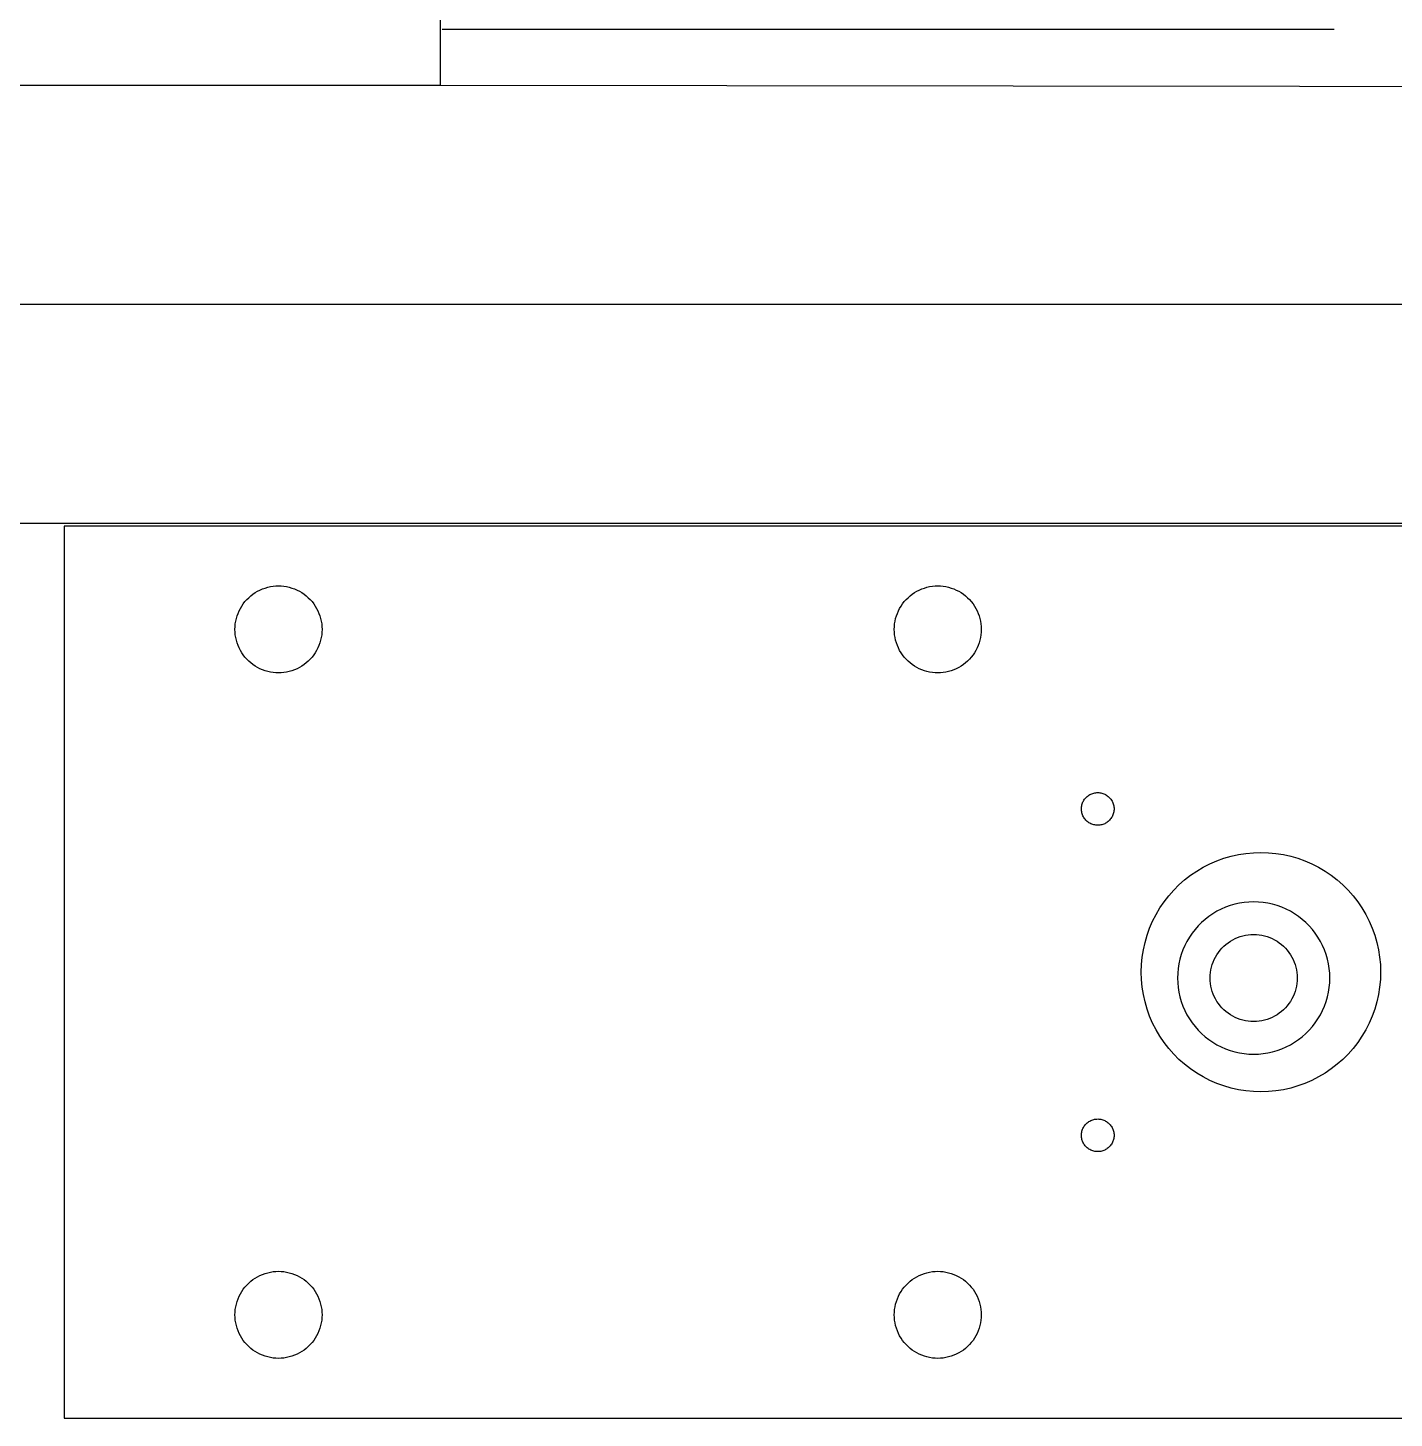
# Model space of a CAD drawing. Extents: x 2 to 1502, y 3 to 1555.
# Drawn here: x 376.5 to 732.5, y 3 to 365.3 of the extents above; entities that cross this region are included whole.
import ezdxf

# ---------------------------------------------------------------- set-up
doc = ezdxf.new("R2010")
doc.units = 0
doc.layers.get('0').update_dxf_attribs({"linetype": 'CONTINUOUS'})

msp = doc.modelspace()

# ---------------------------------------------------------------- linework, layer by layer
at = {"color": 7}
for points in [[(484.038368, 350.341136), (484.038368, 903.096983)], [(484.413368, 364.889336), (716.854343, 364.889336)], [(2.148611, 350.341136), (484.038368, 350.341136)], [(484.038368, 350.341136), (782.426175, 349.966136)], [(2.523603, 293.273186), (782.051175, 293.273186)], [(2.523603, 236.205236), (782.051175, 236.205236)], [(385.95102, 235.455236), (385.95072, 3.014239)], [(782.801175, 235.455236), (385.95102, 235.455236)], [(434.565713, 217.262411), (435.128663, 217.699286)], [(435.128663, 217.699286), (435.717713, 218.099486)], [(435.717713, 218.099486), (436.330838, 218.462036)], [(436.330838, 218.462036), (436.965563, 218.785511)], [(436.965563, 218.785511), (437.619188, 219.068411)], [(437.619188, 219.068411), (438.289313, 219.309611)], [(438.289313, 219.309611), (438.973313, 219.508361)], [(438.973313, 219.508361), (439.668638, 219.663686)], [(439.668638, 219.663686), (440.372213, 219.775061)], [(440.372213, 219.775061), (441.081488, 219.842561)], [(441.081488, 219.842261), (441.793238, 219.864761)], [(441.793238, 219.864611), (442.505288, 219.842111)], [(442.505288, 219.842261), (443.214263, 219.774761)], [(443.214263, 219.775061), (443.917763, 219.663686)], [(443.917763, 219.663686), (444.613163, 219.508361)], [(444.613163, 219.508361), (445.297163, 219.309611)], [(445.297163, 219.309611), (445.967213, 219.068411)], [(445.967213, 219.068411), (446.620913, 218.785511)], [(446.620913, 218.785511), (447.255563, 218.462036)], [(447.255563, 218.462036), (447.868763, 218.099486)], [(447.868763, 218.099486), (448.457738, 217.699286)], [(448.457738, 217.699286), (449.020763, 217.262411)], [(606.345293, 217.262411), (606.908243, 217.699286)], [(606.908243, 217.699286), (607.497293, 218.099486)], [(607.497293, 218.099486), (608.110418, 218.462036)], [(608.110418, 218.462036), (608.745068, 218.785511)], [(608.745068, 218.785511), (609.398768, 219.068411)], [(609.398768, 219.068411), (610.068893, 219.309611)], [(610.068893, 219.309611), (610.752893, 219.508361)], [(610.752893, 219.508361), (611.448218, 219.663686)], [(611.448218, 219.663686), (612.151793, 219.775061)], [(612.151793, 219.775061), (612.860693, 219.842561)], [(612.860693, 219.842261), (613.572818, 219.864761)], [(613.572818, 219.864611), (614.284568, 219.842111)], [(614.284568, 219.842261), (614.993768, 219.774761)], [(614.993768, 219.775061), (615.697343, 219.663686)], [(615.697343, 219.663686), (616.392668, 219.508361)], [(616.392668, 219.508361), (617.076668, 219.309611)], [(617.076668, 219.309611), (617.746793, 219.068411)], [(617.746793, 219.068411), (618.400493, 218.785511)], [(618.400493, 218.785511), (619.035143, 218.462036)], [(619.035143, 218.462036), (619.648268, 218.099486)], [(619.648268, 218.099486), (620.237318, 217.699286)], [(620.237318, 217.699286), (620.800268, 217.262411)], [(431.533763, 213.353786), (431.857238, 213.988436)], [(431.857238, 213.988436), (432.219788, 214.601561)], [(432.219788, 214.601561), (432.620063, 215.190611)], [(432.620063, 215.190611), (433.056863, 215.753561)], [(433.056863, 215.753561), (433.527713, 216.287861)], [(433.527713, 216.287861), (434.031413, 216.791636)], [(434.031413, 216.791636), (434.565713, 217.262411)], [(449.020763, 217.262411), (449.555063, 216.791636)], [(449.555063, 216.791636), (450.058763, 216.287861)], [(450.058763, 216.287861), (450.529913, 215.753561)], [(450.529913, 215.753561), (450.966413, 215.190611)], [(450.966413, 215.190611), (451.366688, 214.601561)], [(451.366688, 214.601561), (451.729238, 213.988436)], [(451.729238, 213.988436), (452.052638, 213.353786)], [(603.313343, 213.353786), (603.636818, 213.988436)], [(603.636818, 213.988436), (603.999368, 214.601561)], [(603.999368, 214.601561), (604.399568, 215.190611)], [(604.399568, 215.190611), (604.836143, 215.753561)], [(604.836143, 215.753561), (605.307218, 216.287861)], [(605.307218, 216.287861), (605.810993, 216.791636)], [(605.810993, 216.791636), (606.345293, 217.262411)], [(620.800268, 217.262411), (621.334643, 216.791636)], [(621.334643, 216.791636), (621.838343, 216.287861)], [(621.838343, 216.287861), (622.309193, 215.753561)], [(622.309193, 215.753561), (622.745993, 215.190611)], [(622.745993, 215.190611), (623.146268, 214.601561)], [(623.146268, 214.601561), (623.508818, 213.988436)], [(623.508818, 213.988436), (623.832218, 213.353786)], [(430.544213, 209.947061), (430.655588, 210.650636)], [(430.655588, 210.650636), (430.810988, 211.345961)], [(430.810988, 211.345961), (431.009663, 212.029961)], [(431.009663, 212.029961), (431.250863, 212.700086)], [(431.250863, 212.700086), (431.533763, 213.353786)], [(452.052638, 213.353786), (452.335538, 212.700086)], [(452.335538, 212.700086), (452.576813, 212.029961)], [(452.576813, 212.029961), (452.775488, 211.345961)], [(452.775488, 211.345961), (452.931113, 210.650636)], [(452.931113, 210.650636), (453.042488, 209.947061)], [(602.323493, 209.947061), (602.434868, 210.650636)], [(602.434868, 210.650636), (602.590493, 211.345961)], [(602.590493, 211.345961), (602.789243, 212.029961)], [(602.789243, 212.029961), (603.030443, 212.700086)], [(603.030443, 212.700086), (603.313343, 213.353786)], [(623.832218, 213.353786), (624.115118, 212.700086)], [(624.115118, 212.700086), (624.356318, 212.029961)], [(624.356318, 212.029961), (624.555068, 211.345961)], [(624.555068, 211.345961), (624.710393, 210.650636)], [(624.710393, 210.650636), (624.821768, 209.947061)], [(430.477013, 207.813986), (430.454513, 208.526036)], [(430.454663, 208.526036), (430.477163, 209.238161)], [(430.544213, 207.105086), (430.476713, 207.813986)], [(430.477013, 209.238161), (430.544513, 209.947061)], [(430.655588, 206.401511), (430.544213, 207.105086)], [(453.042488, 207.105086), (452.931113, 206.401511)], [(453.042488, 209.947061), (453.109238, 209.238161)], [(453.109388, 207.813986), (453.042638, 207.105086)], [(453.131813, 208.526036), (453.109313, 207.813986)], [(453.109388, 209.238161), (453.131888, 208.526036)], [(602.256593, 207.813986), (602.234093, 208.526036)], [(602.234168, 208.526036), (602.256668, 209.238161)], [(602.256593, 209.238161), (602.323343, 209.947061)], [(602.323493, 207.105086), (602.256743, 207.813986)], [(602.434868, 206.401511), (602.323493, 207.105086)], [(624.821768, 207.105086), (624.710393, 206.401511)], [(624.888968, 207.813986), (624.821468, 207.105086)], [(624.821768, 209.947061), (624.889268, 209.238161)], [(624.911393, 208.526036), (624.888893, 207.813986)], [(624.888968, 209.238161), (624.911468, 208.526036)], [(430.810988, 205.706186), (430.655588, 206.401511)], [(431.009663, 205.022186), (430.810988, 205.706186)], [(431.250863, 204.352061), (431.009663, 205.022186)], [(431.533763, 203.698361), (431.250863, 204.352061)], [(431.857238, 203.063711), (431.533763, 203.698361)], [(432.219788, 202.450586), (431.857238, 203.063711)], [(451.729238, 203.063711), (451.366688, 202.450586)], [(452.052638, 203.698361), (451.729238, 203.063711)], [(452.335538, 204.352061), (452.052638, 203.698361)], [(452.576813, 205.022186), (452.335538, 204.352061)], [(452.775488, 205.706186), (452.576813, 205.022186)], [(452.931113, 206.401511), (452.775488, 205.706186)], [(602.590493, 205.706186), (602.434868, 206.401511)], [(602.789243, 205.022186), (602.590493, 205.706186)], [(603.030443, 204.352061), (602.789243, 205.022186)], [(603.313343, 203.698361), (603.030443, 204.352061)], [(603.636818, 203.063711), (603.313343, 203.698361)], [(603.999368, 202.450586), (603.636818, 203.063711)], [(623.508818, 203.063711), (623.146268, 202.450586)], [(623.832218, 203.698361), (623.508818, 203.063711)], [(624.115118, 204.352061), (623.832218, 203.698361)], [(624.356318, 205.022186), (624.115118, 204.352061)], [(624.555068, 205.706186), (624.356318, 205.022186)], [(624.710393, 206.401511), (624.555068, 205.706186)], [(432.620063, 201.861236), (432.219788, 202.450586)], [(433.056863, 201.298586), (432.620063, 201.861236)], [(433.527713, 200.764211), (433.056863, 201.298586)], [(434.031413, 200.260511), (433.527713, 200.764211)], [(434.565713, 199.789436), (434.031413, 200.260511)], [(435.128663, 199.352861), (434.565713, 199.789436)], [(435.717713, 198.952586), (435.128663, 199.352861)], [(448.457738, 199.352861), (447.868763, 198.952586)], [(449.020763, 199.789436), (448.457738, 199.352861)], [(449.555063, 200.260511), (449.020763, 199.789436)], [(450.058763, 200.764211), (449.555063, 200.260511)], [(450.529913, 201.298586), (450.058763, 200.764211)], [(450.966413, 201.861236), (450.529913, 201.298586)], [(451.366688, 202.450586), (450.966413, 201.861236)], [(604.399568, 201.861236), (603.999368, 202.450586)], [(604.836143, 201.298586), (604.399568, 201.861236)], [(605.307218, 200.764211), (604.836143, 201.298586)], [(605.810993, 200.260511), (605.307218, 200.764211)], [(606.345293, 199.789436), (605.810993, 200.260511)], [(606.908243, 199.352861), (606.345293, 199.789436)], [(607.497293, 198.952586), (606.908243, 199.352861)], [(620.237318, 199.352861), (619.648268, 198.952586)], [(620.800268, 199.789436), (620.237318, 199.352861)], [(621.334643, 200.260511), (620.800268, 199.789436)], [(621.838343, 200.764211), (621.334643, 200.260511)], [(622.309193, 201.298586), (621.838343, 200.764211)], [(622.745993, 201.861236), (622.309193, 201.298586)], [(623.146268, 202.450586), (622.745993, 201.861236)], [(436.330838, 198.590036), (435.717713, 198.952586)], [(436.965563, 198.266636), (436.330838, 198.590036)], [(437.619188, 197.983736), (436.965563, 198.266636)], [(438.289313, 197.742536), (437.619188, 197.983736)], [(438.973313, 197.543786), (438.289313, 197.742536)], [(439.668638, 197.388161), (438.973313, 197.543786)], [(440.372213, 197.276786), (439.668638, 197.388161)], [(441.081488, 197.209886), (440.372213, 197.276636)], [(441.793238, 197.187461), (441.081488, 197.209961)], [(442.505288, 197.209886), (441.793238, 197.187386)], [(443.214263, 197.276786), (442.505288, 197.210036)], [(443.917763, 197.388161), (443.214263, 197.276786)], [(444.613163, 197.543786), (443.917763, 197.388161)], [(445.297163, 197.742536), (444.613163, 197.543786)], [(445.967213, 197.983736), (445.297163, 197.742536)], [(446.620913, 198.266636), (445.967213, 197.983736)], [(447.255563, 198.590036), (446.620913, 198.266636)], [(447.868763, 198.952586), (447.255563, 198.590036)], [(608.110418, 198.590036), (607.497293, 198.952586)], [(608.745068, 198.266636), (608.110418, 198.590036)], [(609.398768, 197.983736), (608.745068, 198.266636)], [(610.068893, 197.742536), (609.398768, 197.983736)], [(610.752893, 197.543786), (610.068893, 197.742536)], [(611.448218, 197.388161), (610.752893, 197.543786)], [(612.151793, 197.276786), (611.448218, 197.388161)], [(612.860693, 197.209886), (612.151793, 197.276636)], [(613.572818, 197.187461), (612.860693, 197.209961)], [(614.284568, 197.209886), (613.572818, 197.187386)], [(614.993768, 197.276786), (614.284568, 197.210036)], [(615.697343, 197.388161), (614.993768, 197.276786)], [(616.392668, 197.543786), (615.697343, 197.388161)], [(617.076668, 197.742536), (616.392668, 197.543786)], [(617.746793, 197.983736), (617.076668, 197.742536)], [(618.400493, 198.266636), (617.746793, 197.983736)], [(619.035143, 198.590036), (618.400493, 198.266636)], [(619.648268, 198.952586), (619.035143, 198.590036)], [(651.123668, 162.812336), (651.197918, 163.068836)], [(651.198218, 163.068836), (651.288668, 163.320311)], [(651.288668, 163.320311), (651.394943, 163.565486)], [(651.394943, 163.565486), (651.515993, 163.803311)], [(651.515993, 163.803311), (651.652043, 164.033186)], [(651.652043, 164.033186), (651.802343, 164.254286)], [(651.802343, 164.254286), (651.965843, 164.465186)], [(651.965843, 164.465186), (652.142768, 164.665586)], [(652.142768, 164.665586), (652.331543, 164.854436)], [(652.331543, 164.854436), (652.531943, 165.031286)], [(652.531943, 165.031286), (652.742843, 165.194861)], [(652.742843, 165.194861), (652.963943, 165.345086)], [(652.963943, 165.345086), (653.193818, 165.481136)], [(653.193818, 165.481136), (653.431643, 165.602186)], [(653.431643, 165.602186), (653.676893, 165.708461)], [(653.676893, 165.708461), (653.928293, 165.798911)], [(653.928293, 165.798911), (654.184868, 165.873161)], [(654.184868, 165.873461), (654.445343, 165.931211)], [(654.445343, 165.931586), (654.709268, 165.973586)], [(654.709268, 165.973586), (654.975143, 165.998336)], [(654.975143, 165.998336), (655.242143, 166.006586)], [(655.242143, 166.006811), (655.509143, 165.998561)], [(655.509143, 165.998561), (655.775093, 165.973811)], [(655.775093, 165.973811), (656.038943, 165.931811)], [(656.038943, 165.931886), (656.299493, 165.874136)], [(656.299493, 165.873761), (656.555993, 165.799511)], [(656.555993, 165.799211), (656.807468, 165.708761)], [(656.807468, 165.708761), (657.052643, 165.602486)], [(657.052643, 165.602486), (657.290468, 165.481436)], [(657.290468, 165.481436), (657.520343, 165.345386)], [(657.520343, 165.345386), (657.741443, 165.195161)], [(657.741443, 165.195161), (657.952343, 165.031586)], [(657.952343, 165.031586), (658.152743, 164.854736)], [(658.152743, 164.854736), (658.341818, 164.665886)], [(658.341818, 164.665886), (658.518443, 164.465486)], [(658.518443, 164.465486), (658.682018, 164.254586)], [(658.682018, 164.254586), (658.832243, 164.033486)], [(658.832243, 164.033486), (658.968293, 163.803611)], [(658.968293, 163.803611), (659.089643, 163.565786)], [(659.089643, 163.565786), (659.195618, 163.320611)], [(659.195618, 163.320611), (659.286068, 163.069136)], [(659.286068, 163.069136), (659.360318, 162.812636)], [(650.990618, 161.754986), (650.998868, 162.022061)], [(650.999168, 161.487986), (650.990918, 161.754986)], [(650.998868, 162.022061), (651.023618, 162.287936)], [(651.023918, 161.222111), (650.999168, 161.487986)], [(651.023618, 162.287936), (651.065618, 162.551861)], [(651.065918, 160.958186), (651.023918, 161.222111)], [(651.123968, 160.697711), (651.065468, 160.958186)], [(651.065618, 162.551861), (651.123368, 162.812336)], [(651.198518, 160.441136), (651.124268, 160.697711)], [(651.288968, 160.189736), (651.198518, 160.441136)], [(651.395243, 159.944486), (651.288968, 160.189736)], [(651.516293, 159.706661), (651.395243, 159.944486)], [(651.652343, 159.476786), (651.516293, 159.706661)], [(651.802643, 159.255686), (651.652343, 159.476786)], [(658.832318, 159.477086), (658.682093, 159.255986)], [(658.968368, 159.706961), (658.832318, 159.477086)], [(659.089718, 159.944786), (658.968368, 159.706961)], [(659.195693, 160.190036), (659.089718, 159.944786)], [(659.286143, 160.441436), (659.195693, 160.190036)], [(659.360693, 160.698011), (659.286443, 160.441436)], [(659.360618, 162.812636), (659.418368, 162.552161)], [(659.418818, 160.958486), (659.361068, 160.698011)], [(659.418743, 162.552161), (659.460743, 162.288236)], [(659.460743, 161.222411), (659.418743, 160.958486)], [(659.460743, 162.288236), (659.486243, 162.022361)], [(659.486243, 161.488286), (659.460743, 161.222411)], [(659.486243, 162.022361), (659.494493, 161.755286)], [(659.494493, 161.755286), (659.486243, 161.488286)], [(651.966143, 159.044786), (651.802643, 159.255686)], [(652.143068, 158.844386), (651.966143, 159.044786)], [(652.331843, 158.655311), (652.143068, 158.844386)], [(652.532243, 158.478686), (652.331843, 158.655311)], [(652.743143, 158.315186), (652.532243, 158.478686)], [(652.964243, 158.164961), (652.743143, 158.315186)], [(653.194118, 158.028836), (652.964243, 158.164961)], [(653.431943, 157.907561), (653.194118, 158.028836)], [(653.677193, 157.801511), (653.431943, 157.907561)], [(653.928593, 157.711136), (653.677193, 157.801511)], [(654.185168, 157.636586), (653.928593, 157.710836)], [(654.445643, 157.578461), (654.185168, 157.636961)], [(654.709568, 157.536461), (654.445643, 157.578461)], [(654.975443, 157.510961), (654.709568, 157.536461)], [(655.242218, 157.503011), (654.975218, 157.511261)], [(655.509218, 157.511261), (655.242218, 157.503011)], [(655.775168, 157.536761), (655.509218, 157.511261)], [(656.039018, 157.578761), (655.775168, 157.536761)], [(656.299568, 157.636886), (656.039018, 157.578386)], [(656.556068, 157.711436), (656.299568, 157.637186)], [(656.807543, 157.801811), (656.556068, 157.711436)], [(657.052718, 157.907861), (656.807543, 157.801811)], [(657.290543, 158.029136), (657.052718, 157.907861)], [(657.520418, 158.165261), (657.290543, 158.029136)], [(657.741518, 158.315486), (657.520418, 158.165261)], [(657.952418, 158.478986), (657.741518, 158.315486)], [(658.152818, 158.655611), (657.952418, 158.478986)], [(658.341893, 158.844686), (658.152818, 158.655611)], [(658.518518, 159.045086), (658.341893, 158.844686)], [(658.682093, 159.255986), (658.518518, 159.045086)], [(686.283293, 148.226636), (688.126418, 148.890236)], [(688.126418, 148.890236), (690.007493, 149.436761)], [(690.007493, 149.436761), (691.919168, 149.863961)], [(691.919168, 149.863961), (693.853793, 150.170636)], [(693.853793, 150.170636), (695.804018, 150.354911)], [(695.804018, 150.354911), (697.761893, 150.416411)], [(697.761893, 150.416411), (699.719768, 150.354911)], [(699.719768, 150.354911), (701.670068, 150.170636)], [(701.670068, 150.170636), (703.604693, 149.863961)], [(703.604693, 149.863961), (705.516368, 149.436761)], [(705.516368, 149.436761), (707.397443, 148.890236)], [(707.397443, 148.890236), (709.240493, 148.226636)], [(679.434218, 144.461336), (681.054218, 145.562411)], [(681.054218, 145.562411), (682.740293, 146.559461)], [(682.740293, 146.559461), (684.485543, 147.448811)], [(684.485543, 147.448811), (686.283293, 148.226636)], [(709.240493, 148.226636), (711.038243, 147.448811)], [(711.038243, 147.448811), (712.783568, 146.559461)], [(712.783568, 146.559461), (714.469568, 145.562411)], [(714.469568, 145.562411), (716.089568, 144.461336)], [(675.032018, 140.580236), (676.417043, 141.965336)], [(676.417043, 141.965336), (677.886218, 143.260736)], [(677.886218, 143.260736), (679.434218, 144.461336)], [(716.089568, 144.461336), (717.637568, 143.260736)], [(717.637568, 143.260736), (719.106818, 141.965336)], [(719.106818, 141.965336), (720.491768, 140.580236)], [(672.535868, 137.563136), (673.736618, 139.110911)], [(673.736618, 139.110911), (675.032018, 140.580236)], [(720.491768, 140.580236), (721.787243, 139.110911)], [(721.787243, 139.110911), (722.987993, 137.563136)], [(669.548393, 132.511586), (670.437668, 134.256911)], [(670.437668, 134.256911), (671.434868, 135.942986)], [(671.434868, 135.942986), (672.535868, 137.563136)], [(685.245143, 134.447786), (684.214118, 133.747136)], [(686.318018, 135.082361), (685.245143, 134.447786)], [(687.428693, 135.648236), (686.318017, 135.082361)], [(688.572743, 136.143311), (687.428693, 135.648236)], [(689.745593, 136.565561), (688.572743, 136.143311)], [(690.942667, 136.913336), (689.745593, 136.565561)], [(692.159168, 137.185286), (690.942668, 136.913336)], [(693.390368, 137.380211), (692.159168, 137.185286)], [(694.631318, 137.497586), (693.390368, 137.380211)], [(695.877218, 137.536736), (694.631318, 137.497736)], [(697.123118, 137.497586), (695.877218, 137.536586)], [(698.364143, 137.380211), (697.123118, 137.497586)], [(699.595343, 137.185286), (698.364143, 137.380211)], [(700.811843, 136.913336), (699.595343, 137.185286)], [(702.008918, 136.565561), (700.811843, 136.913336)], [(703.181693, 136.143311), (702.008918, 136.565561)], [(704.325743, 135.648236), (703.181693, 136.143311)], [(705.436418, 135.082361), (704.325743, 135.648236)], [(706.509368, 134.447786), (705.436418, 135.082361)], [(707.540393, 133.747136), (706.509368, 134.447786)], [(722.987993, 137.563136), (724.088993, 135.942986)], [(724.088993, 135.942986), (725.086193, 134.256911)], [(725.086193, 134.256911), (725.975393, 132.511586)], [(668.106968, 128.870786), (668.770568, 130.713836)], [(668.770568, 130.713836), (669.548393, 132.511586)], [(681.412718, 131.277311), (680.588318, 130.342286)], [(682.294118, 132.158786), (681.412718, 131.277311)], [(683.229143, 132.983111), (682.294118, 132.158786)], [(684.214118, 133.747136), (683.229143, 132.983111)], [(708.525293, 132.983111), (707.540393, 133.747136)], [(709.460393, 132.158786), (708.525293, 132.983111)], [(710.341793, 131.277311), (709.460393, 132.158786)], [(711.166193, 130.342286), (710.341793, 131.277311)], [(725.975393, 132.511586), (726.753218, 130.713836)], [(726.753218, 130.713836), (727.416818, 128.870786)], [(667.133318, 125.078036), (667.560443, 126.989711)], [(667.560443, 126.989711), (668.106968, 128.870786)], [(678.489143, 127.253411), (677.923193, 126.142736)], [(679.123643, 128.326361), (678.489143, 127.253411)], [(679.824293, 129.357311), (679.123643, 128.326361)], [(680.588318, 130.342286), (679.824293, 129.357311)], [(688.649768, 126.430736), (689.212568, 126.867311)], [(689.212567, 126.867311), (689.801768, 127.267661)], [(689.801768, 127.267661), (690.414893, 127.630286)], [(690.414893, 127.630286), (691.049543, 127.953611)], [(691.049543, 127.953611), (691.703243, 128.236586)], [(691.703243, 128.236586), (692.373443, 128.477786)], [(692.373443, 128.477786), (693.057443, 128.676611)], [(693.057443, 128.676611), (693.752618, 128.831936)], [(693.752618, 128.831936), (694.456193, 128.943311)], [(694.456193, 128.943311), (695.165318, 129.010811)], [(695.165318, 129.010436), (695.877218, 129.032936)], [(695.877218, 129.032786), (696.589193, 129.010286)], [(696.589193, 129.010436), (697.298318, 128.942936)], [(697.298318, 128.943311), (698.001818, 128.831936)], [(698.001818, 128.831936), (698.696993, 128.676611)], [(698.696993, 128.676611), (699.380993, 128.477786)], [(699.380993, 128.477786), (700.051267, 128.236586)], [(700.051268, 128.236586), (700.704968, 127.953611)], [(700.704968, 127.953611), (701.339618, 127.630286)], [(701.339618, 127.630286), (701.952743, 127.267661)], [(701.952743, 127.267661), (702.541868, 126.867311)], [(702.541868, 126.867311), (703.104668, 126.430736)], [(711.930218, 129.357311), (711.166193, 130.342286)], [(712.630793, 128.326361), (711.930218, 129.357311)], [(713.265368, 127.253411), (712.630793, 128.326361)], [(713.831318, 126.142736), (713.265368, 127.253411)], [(727.416818, 128.870786), (727.963343, 126.989711)], [(727.963343, 126.989711), (728.390543, 125.078036)], [(666.826568, 123.143336), (667.133318, 125.078036)], [(677.005868, 123.825911), (676.658093, 122.628836)], [(677.428193, 124.998686), (677.005868, 123.825911)], [(677.923193, 126.142736), (677.428193, 124.998686)], [(685.941218, 123.156611), (686.303768, 123.769736)], [(686.303768, 123.769736), (686.704193, 124.358861)], [(686.704193, 124.358861), (687.140693, 124.921661)], [(687.140693, 124.921661), (687.611843, 125.455961)], [(687.611843, 125.455961), (688.115468, 125.959661)], [(688.115468, 125.959661), (688.649768, 126.430736)], [(703.104668, 126.430736), (703.638968, 125.959661)], [(703.638968, 125.959661), (704.142668, 125.455961)], [(704.142668, 125.455961), (704.613743, 124.921661)], [(704.613743, 124.921661), (705.050318, 124.358861)], [(705.050318, 124.358861), (705.450668, 123.769736)], [(705.450668, 123.769736), (705.813293, 123.156611)], [(714.326318, 124.998686), (713.831318, 126.142736)], [(714.748568, 123.825911), (714.326318, 124.998686)], [(715.096343, 122.628836), (714.748568, 123.825911)], [(728.390543, 125.078036), (728.697218, 123.143336)], [(666.580793, 119.235311), (666.642293, 121.193186)], [(666.642293, 121.193186), (666.826568, 123.143336)], [(676.191218, 120.181136), (676.073918, 118.940111)], [(676.386218, 121.412336), (676.191218, 120.181136)], [(676.658093, 122.628836), (676.386218, 121.412336)], [(684.628118, 119.115311), (684.739493, 119.818811)], [(684.739493, 119.818811), (684.894893, 120.513986)], [(684.894893, 120.513986), (685.093643, 121.197986)], [(685.093643, 121.197986), (685.334918, 121.868186)], [(685.334918, 121.868186), (685.617818, 122.521961)], [(685.617818, 122.521961), (685.941218, 123.156611)], [(705.813292, 123.156611), (706.136618, 122.521961)], [(706.136618, 122.521961), (706.419593, 121.868186)], [(706.419593, 121.868186), (706.660867, 121.197986)], [(706.660867, 121.197986), (706.859618, 120.513986)], [(706.859618, 120.513986), (707.014942, 119.818811)], [(707.014942, 119.818811), (707.126392, 119.115311)], [(715.368293, 121.412336), (715.096342, 122.628836)], [(715.563293, 120.181136), (715.368293, 121.412336)], [(715.680593, 118.940111), (715.563293, 120.181136)], [(728.697218, 123.143336), (728.881493, 121.193186)], [(728.881493, 121.193186), (728.942993, 119.235311)], [(666.642293, 117.277436), (666.580793, 119.235311)], [(666.826568, 115.327286), (666.642293, 117.277436)], [(676.034693, 117.694211), (676.073693, 116.448311)], [(676.073768, 118.940111), (676.034768, 117.694211)], [(676.073918, 116.448311), (676.191218, 115.207361)], [(684.538343, 117.694211), (684.560843, 118.406186)], [(684.560843, 116.982236), (684.538343, 117.694211)], [(684.561068, 118.406186), (684.627818, 119.115311)], [(684.627818, 116.273111), (684.561068, 116.982236)], [(684.739493, 115.569611), (684.628118, 116.273111)], [(707.126392, 116.273111), (707.014942, 115.569611)], [(707.126692, 119.115311), (707.193442, 118.406186)], [(707.193442, 116.982236), (707.126692, 116.273111)], [(707.216092, 117.694211), (707.193592, 116.982236)], [(707.193667, 118.406186), (707.216167, 117.694211)], [(715.563293, 115.207361), (715.680593, 116.448311)], [(715.719743, 117.694211), (715.680743, 118.940111)], [(715.680743, 116.448311), (715.719743, 117.694211)], [(728.881493, 117.277436), (728.697218, 115.327286)], [(728.942993, 119.235311), (728.881493, 117.277436)], [(667.133318, 113.392586), (666.826568, 115.327286)], [(667.560443, 111.480911), (667.133318, 113.392586)], [(676.191218, 115.207361), (676.386218, 113.976161)], [(676.386218, 113.976161), (676.658093, 112.759661)], [(676.658093, 112.759661), (677.005868, 111.562511)], [(684.894893, 114.874436), (684.739493, 115.569611)], [(685.093643, 114.190436), (684.894893, 114.874436)], [(685.334918, 113.520236), (685.093643, 114.190436)], [(685.617818, 112.866536), (685.334918, 113.520236)], [(685.941218, 112.231886), (685.617818, 112.866536)], [(706.136618, 112.866536), (705.813292, 112.231886)], [(706.419593, 113.520236), (706.136618, 112.866536)], [(706.660867, 114.190436), (706.419593, 113.520236)], [(706.859618, 114.874436), (706.660867, 114.190436)], [(707.014942, 115.569611), (706.859618, 114.874436)], [(714.748568, 111.562511), (715.096343, 112.759661)], [(715.096342, 112.759661), (715.368293, 113.976161)], [(715.368293, 113.976161), (715.563293, 115.207361)], [(728.390543, 113.392586), (727.963343, 111.480911)], [(728.697218, 115.327286), (728.390543, 113.392586)], [(668.106968, 109.599836), (667.560443, 111.480911)], [(668.770568, 107.756786), (668.106968, 109.599836)], [(677.005868, 111.562511), (677.428193, 110.389736)], [(677.428193, 110.389736), (677.923193, 109.245686)], [(677.923193, 109.245686), (678.489143, 108.135011)], [(686.303768, 111.618761), (685.941218, 112.231886)], [(686.704193, 111.029561), (686.303768, 111.618761)], [(687.140693, 110.466761), (686.704193, 111.029561)], [(687.611843, 109.932461), (687.140693, 110.466761)], [(688.115468, 109.428761), (687.611843, 109.932461)], [(688.649768, 108.957686), (688.115468, 109.428761)], [(689.212568, 108.521186), (688.649768, 108.957686)], [(703.104668, 108.957686), (702.541868, 108.521186)], [(703.638968, 109.428761), (703.104668, 108.957686)], [(704.142668, 109.932461), (703.638968, 109.428761)], [(704.613743, 110.466761), (704.142668, 109.932461)], [(705.050318, 111.029561), (704.613743, 110.466761)], [(705.450668, 111.618761), (705.050318, 111.029561)], [(705.813293, 112.231886), (705.450668, 111.618761)], [(713.265368, 108.135011), (713.831318, 109.245686)], [(713.831318, 109.245686), (714.326318, 110.389736)], [(714.326318, 110.389736), (714.748568, 111.562511)], [(727.416818, 109.599836), (726.753218, 107.756786)], [(727.963343, 111.480911), (727.416818, 109.599836)], [(669.548393, 105.959111), (668.770568, 107.756786)], [(670.437668, 104.213711), (669.548393, 105.959111)], [(678.489143, 108.135011), (679.123643, 107.062061)], [(679.123643, 107.062061), (679.824293, 106.031111)], [(679.824293, 106.031111), (680.588318, 105.046136)], [(689.801768, 108.120761), (689.212567, 108.521186)], [(690.414893, 107.758136), (689.801768, 108.120761)], [(691.049543, 107.434811), (690.414893, 107.758136)], [(691.703243, 107.151911), (691.049543, 107.434811)], [(692.373443, 106.910636), (691.703243, 107.151911)], [(693.057443, 106.711886), (692.373443, 106.910636)], [(693.752618, 106.556486), (693.057443, 106.711886)], [(694.456193, 106.445111), (693.752618, 106.556486)], [(695.165318, 106.378061), (694.456193, 106.444811)], [(695.877218, 106.355636), (695.165318, 106.378136)], [(696.589193, 106.378061), (695.877218, 106.355561)], [(697.298318, 106.445111), (696.589193, 106.378361)], [(698.001818, 106.556486), (697.298318, 106.445111)], [(698.696993, 106.711886), (698.001818, 106.556486)], [(699.380993, 106.910636), (698.696993, 106.711886)], [(700.051267, 107.151911), (699.380993, 106.910636)], [(700.704968, 107.434811), (700.051268, 107.151911)], [(701.339618, 107.758136), (700.704968, 107.434811)], [(701.952743, 108.120761), (701.339618, 107.758136)], [(702.541868, 108.521186), (701.952743, 108.120761)], [(711.166193, 105.046136), (711.930218, 106.031111)], [(711.930218, 106.031111), (712.630793, 107.062061)], [(712.630793, 107.062061), (713.265368, 108.135011)], [(725.975393, 105.959111), (725.086193, 104.213711)], [(726.753218, 107.756786), (725.975393, 105.959111)], [(671.434868, 102.527636), (670.437668, 104.213711)], [(672.535868, 100.907486), (671.434868, 102.527636)], [(680.588318, 105.046136), (681.412718, 104.111111)], [(681.412718, 104.111111), (682.294118, 103.229711)], [(682.294118, 103.229711), (683.229143, 102.405311)], [(683.229143, 102.405311), (684.214118, 101.641286)], [(684.214118, 101.641286), (685.245143, 100.940636)], [(706.509368, 100.940636), (707.540393, 101.641286)], [(707.540393, 101.641286), (708.525293, 102.405311)], [(708.525293, 102.405311), (709.460393, 103.229711)], [(709.460393, 103.229711), (710.341793, 104.111111)], [(710.341793, 104.111111), (711.166193, 105.046136)], [(724.088993, 102.527636), (722.987993, 100.907486)], [(725.086193, 104.213711), (724.088993, 102.527636)], [(673.736618, 99.359786), (672.535868, 100.907486)], [(675.032018, 97.890386), (673.736618, 99.359786)], [(676.417043, 96.505286), (675.032018, 97.890386)], [(685.245143, 100.940636), (686.318018, 100.306136)], [(686.318017, 100.306136), (687.428693, 99.740186)], [(687.428693, 99.740186), (688.572743, 99.245186)], [(688.572743, 99.245186), (689.745593, 98.822861)], [(689.745593, 98.822861), (690.942667, 98.475086)], [(690.942668, 98.475086), (692.159168, 98.203136)], [(692.159168, 98.203136), (693.390368, 98.008211)], [(693.390368, 98.008211), (694.631318, 97.890911)], [(694.631318, 97.890911), (695.877218, 97.851911)], [(695.877218, 97.851686), (697.123118, 97.890686)], [(697.123118, 97.890911), (698.364143, 98.008211)], [(698.364143, 98.008211), (699.595343, 98.203136)], [(699.595343, 98.203136), (700.811843, 98.475086)], [(700.811843, 98.475086), (702.008918, 98.822861)], [(702.008918, 98.822861), (703.181693, 99.245186)], [(703.181693, 99.245186), (704.325743, 99.740186)], [(704.325743, 99.740186), (705.436418, 100.306136)], [(705.436418, 100.306136), (706.509368, 100.940636)], [(720.491768, 97.890386), (719.106818, 96.505286)], [(721.787243, 99.359786), (720.491768, 97.890386)], [(722.987993, 100.907486), (721.787243, 99.359786)], [(677.886218, 95.209886), (676.417043, 96.505286)], [(679.434218, 94.009286), (677.886218, 95.209886)], [(717.637568, 95.209886), (716.089568, 94.009286)], [(719.106818, 96.505286), (717.637568, 95.209886)], [(681.054218, 92.908286), (679.434218, 94.009286)], [(682.740293, 91.911161), (681.054218, 92.908286)], [(684.485543, 91.021789), (682.740293, 91.911161)], [(686.283293, 90.243964), (684.485543, 91.021789)], [(711.038243, 91.021789), (709.240493, 90.243964)], [(712.783568, 91.911161), (711.038243, 91.021789)], [(714.469568, 92.908286), (712.783568, 91.911161)], [(716.089568, 94.009286), (714.469568, 92.908286)], [(688.126418, 89.580364), (686.283293, 90.243964)], [(690.007493, 89.033839), (688.126418, 89.580364)], [(691.919168, 88.606639), (690.007493, 89.033839)], [(693.853793, 88.299964), (691.919168, 88.606639)], [(695.804018, 88.115689), (693.853793, 88.299964)], [(697.761893, 88.054189), (695.804018, 88.115689)], [(699.719768, 88.115689), (697.761893, 88.054189)], [(701.670068, 88.299964), (699.719768, 88.115689)], [(703.604693, 88.606639), (701.670068, 88.299964)], [(705.516368, 89.033839), (703.604693, 88.606639)], [(707.397443, 89.580364), (705.516368, 89.033839)], [(709.240493, 90.243964), (707.397443, 89.580364)], [(652.142543, 79.625989), (652.331318, 79.815064)], [(652.331318, 79.815064), (652.531718, 79.991689)], [(652.531718, 79.991689), (652.742618, 80.155264)], [(652.742618, 80.155264), (652.963718, 80.305489)], [(652.963718, 80.305489), (653.193593, 80.441539)], [(653.193593, 80.441539), (653.431418, 80.562889)], [(653.431418, 80.562889), (653.676668, 80.668864)], [(653.676668, 80.668864), (653.928068, 80.759314)], [(653.928068, 80.759314), (654.184643, 80.833564)], [(654.184643, 80.833864), (654.445118, 80.891614)], [(654.445118, 80.891989), (654.709043, 80.933989)], [(654.709043, 80.933989), (654.974918, 80.959489)], [(654.974918, 80.959489), (655.241918, 80.967739)], [(655.241918, 80.967739), (655.508918, 80.959489)], [(655.508918, 80.959489), (655.774868, 80.933989)], [(655.774868, 80.933989), (656.038718, 80.891989)], [(656.038718, 80.892064), (656.299268, 80.834314)], [(656.299268, 80.833939), (656.555768, 80.759689)], [(656.555768, 80.759389), (656.807243, 80.668939)], [(656.807243, 80.668939), (657.052418, 80.562964)], [(657.052418, 80.562964), (657.290243, 80.441614)], [(657.290243, 80.441614), (657.520118, 80.305564)], [(657.520118, 80.305564), (657.741218, 80.155339)], [(657.741218, 80.155339), (657.952118, 79.991764)], [(657.952118, 79.991764), (658.152518, 79.815139)], [(658.152518, 79.815139), (658.341593, 79.626064)], [(650.990393, 76.715389), (650.998643, 76.982389)], [(650.998943, 76.448389), (650.990693, 76.715389)], [(650.998643, 76.982389), (651.023393, 77.248339)], [(651.023693, 76.182439), (650.998943, 76.448389)], [(651.023393, 77.248339), (651.065393, 77.512189)], [(651.065693, 75.918589), (651.023693, 76.182439)], [(651.065393, 77.512189), (651.123143, 77.772739)], [(651.123443, 77.772739), (651.197693, 78.029239)], [(651.197993, 78.029239), (651.288443, 78.280714)], [(651.288443, 78.280714), (651.394718, 78.525889)], [(651.394718, 78.525889), (651.515768, 78.763714)], [(651.515768, 78.763714), (651.651818, 78.993589)], [(651.651818, 78.993589), (651.802118, 79.214689)], [(651.802118, 79.214689), (651.965618, 79.425589)], [(651.965618, 79.425589), (652.142543, 79.625989)], [(658.341593, 79.626064), (658.518218, 79.425664)], [(658.518218, 79.425664), (658.681793, 79.214764)], [(658.681793, 79.214764), (658.832018, 78.993664)], [(658.832018, 78.993664), (658.968068, 78.763789)], [(658.968068, 78.763789), (659.089418, 78.525964)], [(659.089418, 78.525964), (659.195393, 78.280789)], [(659.195393, 78.280789), (659.285843, 78.029314)], [(659.285843, 78.029314), (659.360093, 77.772814)], [(659.360393, 77.772814), (659.418143, 77.512264)], [(659.418518, 77.512264), (659.460518, 77.248414)], [(659.460518, 76.182514), (659.418518, 75.918664)], [(659.460518, 77.248414), (659.486018, 76.982464)], [(659.486018, 76.448464), (659.460518, 76.182514)], [(659.486018, 76.982464), (659.494268, 76.715464)], [(659.494268, 76.715464), (659.486018, 76.448464)], [(651.123743, 75.658039), (651.065243, 75.918589)], [(651.198293, 75.401539), (651.124043, 75.658039)], [(651.288743, 75.150064), (651.198293, 75.401539)], [(651.395018, 74.904889), (651.288743, 75.150064)], [(651.516068, 74.667064), (651.395018, 74.904889)], [(651.652118, 74.437189), (651.516068, 74.667064)], [(651.802418, 74.216089), (651.652118, 74.437189)], [(651.965918, 74.005189), (651.802418, 74.216089)], [(652.142843, 73.804789), (651.965918, 74.005189)], [(652.331618, 73.616014), (652.142843, 73.804789)], [(652.532018, 73.439089), (652.331618, 73.616014)], [(652.742918, 73.275514), (652.532018, 73.439089)], [(652.964018, 73.125289), (652.742918, 73.275514)], [(653.193893, 72.989239), (652.964018, 73.125289)], [(653.431718, 72.868189), (653.193893, 72.989239)], [(653.676968, 72.761914), (653.431718, 72.868189)], [(653.928368, 72.671464), (653.676968, 72.761914)], [(654.184943, 72.596914), (653.928368, 72.671164)], [(654.445418, 72.538789), (654.184943, 72.597289)], [(654.709343, 72.496864), (654.445418, 72.538864)], [(654.975218, 72.472114), (654.709343, 72.496864)], [(655.241993, 72.463639), (654.974993, 72.471889)], [(655.508993, 72.472114), (655.241993, 72.463864)], [(655.774943, 72.496864), (655.508993, 72.472114)], [(656.038793, 72.538864), (655.774943, 72.496864)], [(656.299343, 72.596989), (656.038793, 72.538489)], [(656.555843, 72.671539), (656.299343, 72.597289)], [(656.807318, 72.761989), (656.555843, 72.671539)], [(657.052493, 72.868264), (656.807318, 72.761989)], [(657.290318, 72.989314), (657.052493, 72.868264)], [(657.520193, 73.125364), (657.290318, 72.989314)], [(657.741293, 73.275589), (657.520193, 73.125364)], [(657.952193, 73.439164), (657.741293, 73.275589)], [(658.152593, 73.616089), (657.952193, 73.439164)], [(658.341668, 73.804864), (658.152593, 73.616089)], [(658.518293, 74.005264), (658.341668, 73.804864)], [(658.681868, 74.216164), (658.518293, 74.005264)], [(658.832093, 74.437264), (658.681868, 74.216164)], [(658.968143, 74.667139), (658.832093, 74.437264)], [(659.089493, 74.904964), (658.968143, 74.667139)], [(659.195468, 75.150139), (659.089493, 74.904964)], [(659.285918, 75.401614), (659.195468, 75.150139)], [(659.360468, 75.658114), (659.286218, 75.401614)], [(659.418593, 75.918664), (659.360843, 75.658114)], [(435.718013, 39.517189), (436.331138, 39.879739)], [(436.331138, 39.879739), (436.965863, 40.203139)], [(436.965863, 40.203139), (437.619488, 40.486039)], [(437.619488, 40.486039), (438.289613, 40.727314)], [(438.289613, 40.727314), (438.973613, 40.925989)], [(438.973613, 40.925989), (439.668938, 41.081614)], [(439.668938, 41.081614), (440.372513, 41.193064)], [(440.372513, 41.193064), (441.081788, 41.259814)], [(441.081788, 41.259889), (441.793538, 41.282389)], [(441.793538, 41.282314), (442.505588, 41.259814)], [(442.505588, 41.259889), (443.214563, 41.193139)], [(443.214563, 41.193064), (443.918063, 41.081614)], [(443.918063, 41.081614), (444.613463, 40.925989)], [(444.613463, 40.925989), (445.297463, 40.727314)], [(445.297463, 40.727314), (445.967513, 40.486039)], [(445.967513, 40.486039), (446.621213, 40.203139)], [(446.621213, 40.203139), (447.255863, 39.879739)], [(447.255863, 39.879739), (447.869063, 39.517189)], [(607.497593, 39.517189), (608.110718, 39.879739)], [(608.110718, 39.879739), (608.745368, 40.203139)], [(608.745368, 40.203139), (609.399068, 40.486039)], [(609.399068, 40.486039), (610.069193, 40.727314)], [(610.069193, 40.727314), (610.753193, 40.925989)], [(610.753193, 40.925989), (611.448518, 41.081614)], [(611.448518, 41.081614), (612.152093, 41.193064)], [(612.152093, 41.193064), (612.860993, 41.259814)], [(612.860993, 41.259889), (613.573118, 41.282389)], [(613.573118, 41.282314), (614.284868, 41.259814)], [(614.284868, 41.259889), (614.994068, 41.193139)], [(614.994068, 41.193064), (615.697643, 41.081614)], [(615.697643, 41.081614), (616.392968, 40.925989)], [(616.392968, 40.925989), (617.076968, 40.727314)], [(617.076968, 40.727314), (617.747093, 40.486039)], [(617.747093, 40.486039), (618.400793, 40.203139)], [(618.400793, 40.203139), (619.035443, 39.879739)], [(619.035443, 39.879739), (619.648568, 39.517189)], [(432.220088, 36.019264), (432.620363, 36.608539)], [(432.620363, 36.608539), (433.057163, 37.171264)], [(433.057163, 37.171264), (433.528013, 37.705564)], [(433.528013, 37.705564), (434.031713, 38.209264)], [(434.031713, 38.209264), (434.566013, 38.680414)], [(434.566013, 38.680414), (435.128963, 39.116914)], [(435.128963, 39.116914), (435.718013, 39.517189)], [(447.869063, 39.517189), (448.458038, 39.116914)], [(448.458038, 39.116914), (449.021063, 38.680414)], [(449.021063, 38.680414), (449.555363, 38.209264)], [(449.555363, 38.209264), (450.059063, 37.705564)], [(450.059063, 37.705564), (450.530213, 37.171264)], [(450.530213, 37.171264), (450.966713, 36.608539)], [(450.966713, 36.608539), (451.366988, 36.019264)], [(603.999668, 36.019264), (604.399868, 36.608539)], [(604.399868, 36.608539), (604.836443, 37.171264)], [(604.836443, 37.171264), (605.307518, 37.705564)], [(605.307518, 37.705564), (605.811293, 38.209264)], [(605.811293, 38.209264), (606.345593, 38.680414)], [(606.345593, 38.680414), (606.908543, 39.116914)], [(606.908543, 39.116914), (607.497593, 39.517189)], [(619.648568, 39.517189), (620.237618, 39.116914)], [(620.237618, 39.116914), (620.800568, 38.680414)], [(620.800568, 38.680414), (621.334943, 38.209264)], [(621.334943, 38.209264), (621.838643, 37.705564)], [(621.838643, 37.705564), (622.309493, 37.171264)], [(622.309493, 37.171264), (622.746293, 36.608539)], [(622.746293, 36.608539), (623.146568, 36.019264)], [(430.655888, 32.068339), (430.811288, 32.763664)], [(430.811288, 32.763664), (431.009963, 33.447664)], [(431.009963, 33.447664), (431.251163, 34.117789)], [(431.251163, 34.117789), (431.534063, 34.771414)], [(431.534063, 34.771414), (431.857538, 35.406064)], [(431.857538, 35.406064), (432.220088, 36.019264)], [(451.366988, 36.019264), (451.729538, 35.406064)], [(451.729538, 35.406064), (452.052938, 34.771414)], [(452.052938, 34.771414), (452.335838, 34.117789)], [(452.335838, 34.117789), (452.577113, 33.447664)], [(452.577113, 33.447664), (452.775788, 32.763664)], [(452.775788, 32.763664), (452.931413, 32.068339)], [(602.435168, 32.068339), (602.590793, 32.763664)], [(602.590793, 32.763664), (602.789543, 33.447664)], [(602.789543, 33.447664), (603.030743, 34.117789)], [(603.030743, 34.117789), (603.313643, 34.771414)], [(603.313643, 34.771414), (603.637118, 35.406064)], [(603.637118, 35.406064), (603.999668, 36.019264)], [(623.146568, 36.019264), (623.509118, 35.406064)], [(623.509118, 35.406064), (623.832518, 34.771414)], [(623.832518, 34.771414), (624.115418, 34.117789)], [(624.115418, 34.117789), (624.356618, 33.447664)], [(624.356618, 33.447664), (624.555368, 32.763664)], [(624.555368, 32.763664), (624.710693, 32.068339)], [(430.477313, 29.231689), (430.454813, 29.943739)], [(430.454963, 29.943739), (430.477463, 30.655789)], [(430.544513, 28.522714), (430.477013, 29.231689)], [(430.477313, 30.655789), (430.544813, 31.364764)], [(430.544513, 31.364764), (430.655888, 32.068339)], [(452.931413, 32.068339), (453.042788, 31.364764)], [(453.042788, 31.364764), (453.109538, 30.655789)], [(453.109688, 29.231689), (453.042938, 28.522714)], [(453.132113, 29.943739), (453.109613, 29.231689)], [(453.109688, 30.655789), (453.132188, 29.943739)], [(602.256893, 29.231689), (602.234393, 29.943739)], [(602.234468, 29.943739), (602.256968, 30.655789)], [(602.256893, 30.655789), (602.323643, 31.364764)], [(602.323793, 28.522714), (602.257043, 29.231689)], [(602.323793, 31.364764), (602.435168, 32.068339)], [(624.710693, 32.068339), (624.822068, 31.364764)], [(624.889268, 29.231689), (624.821768, 28.522714)], [(624.822068, 31.364764), (624.889568, 30.655789)], [(624.911693, 29.943739), (624.889193, 29.231689)], [(624.889268, 30.655789), (624.911768, 29.943739)], [(430.655888, 27.819139), (430.544513, 28.522714)], [(430.811288, 27.123814), (430.655888, 27.819139)], [(431.009963, 26.439814), (430.811288, 27.123814)], [(431.251163, 25.769689), (431.009963, 26.439814)], [(431.534063, 25.116064), (431.251163, 25.769689)], [(452.335838, 25.769689), (452.052938, 25.116064)], [(452.577113, 26.439814), (452.335838, 25.769689)], [(452.775788, 27.123814), (452.577113, 26.439814)], [(452.931413, 27.819139), (452.775788, 27.123814)], [(453.042788, 28.522714), (452.931413, 27.819139)], [(602.435168, 27.819139), (602.323792, 28.522714)], [(602.590793, 27.123814), (602.435168, 27.819139)], [(602.789542, 26.439814), (602.590793, 27.123814)], [(603.030742, 25.769689), (602.789542, 26.439814)], [(603.313643, 25.116064), (603.030742, 25.769689)], [(624.115418, 25.769689), (623.832518, 25.116064)], [(624.356618, 26.439814), (624.115418, 25.769689)], [(624.555368, 27.123814), (624.356618, 26.439814)], [(624.710693, 27.819139), (624.555368, 27.123814)], [(624.822068, 28.522714), (624.710693, 27.819139)], [(431.857538, 24.481339), (431.534063, 25.116064)], [(432.220088, 23.868214), (431.857538, 24.481339)], [(432.620363, 23.279164), (432.220088, 23.868214)], [(433.057163, 22.716214), (432.620363, 23.279164)], [(433.528013, 22.181914), (433.057163, 22.716214)], [(434.031713, 21.678214), (433.528013, 22.181914)], [(450.059063, 22.181914), (449.555363, 21.678214)], [(450.530213, 22.716214), (450.059063, 22.181914)], [(450.966713, 23.279164), (450.530213, 22.716214)], [(451.366988, 23.868214), (450.966713, 23.279164)], [(451.729538, 24.481339), (451.366988, 23.868214)], [(452.052938, 25.116064), (451.729538, 24.481339)], [(603.637117, 24.481339), (603.313643, 25.116064)], [(603.999667, 23.868214), (603.637118, 24.481339)], [(604.399868, 23.279164), (603.999668, 23.868214)], [(604.836443, 22.716214), (604.399868, 23.279164)], [(605.307518, 22.181914), (604.836443, 22.716214)], [(605.811293, 21.678214), (605.307518, 22.181914)], [(621.838643, 22.181914), (621.334943, 21.678214)], [(622.309493, 22.716214), (621.838643, 22.181914)], [(622.746293, 23.279164), (622.309493, 22.716214)], [(623.146568, 23.868214), (622.746293, 23.279164)], [(623.509118, 24.481339), (623.146568, 23.868214)], [(623.832518, 25.116064), (623.509118, 24.481339)], [(434.566013, 21.207364), (434.031713, 21.678214)], [(435.128963, 20.770564), (434.566013, 21.207364)], [(435.718013, 20.370289), (435.128963, 20.770564)], [(436.331138, 20.007739), (435.718013, 20.370289)], [(436.965863, 19.684339), (436.331138, 20.007739)], [(437.619488, 19.401439), (436.965863, 19.684339)], [(438.289613, 19.160164), (437.619488, 19.401439)], [(438.973613, 18.961489), (438.289613, 19.160164)], [(439.668938, 18.806164), (438.973613, 18.961489)], [(440.372513, 18.694714), (439.668938, 18.806164)], [(441.081788, 18.627514), (440.372513, 18.695014)], [(441.793538, 18.605164), (441.081788, 18.627664)], [(442.505588, 18.627514), (441.793538, 18.605014)], [(443.214563, 18.694714), (442.505588, 18.627214)], [(443.918063, 18.806164), (443.214563, 18.694714)], [(444.613463, 18.961489), (443.918063, 18.806164)], [(445.297463, 19.160164), (444.613463, 18.961489)], [(445.967513, 19.401439), (445.297463, 19.160164)], [(446.621213, 19.684339), (445.967513, 19.401439)], [(447.255863, 20.007739), (446.621213, 19.684339)], [(447.869063, 20.370289), (447.255863, 20.007739)], [(448.458038, 20.770564), (447.869063, 20.370289)], [(449.021063, 21.207364), (448.458038, 20.770564)], [(449.555363, 21.678214), (449.021063, 21.207364)], [(606.345593, 21.207364), (605.811293, 21.678214)], [(606.908543, 20.770564), (606.345593, 21.207364)], [(607.497592, 20.370289), (606.908543, 20.770564)], [(608.110717, 20.007739), (607.497592, 20.370289)], [(608.745367, 19.684339), (608.110717, 20.007739)], [(609.399068, 19.401439), (608.745368, 19.684339)], [(610.069193, 19.160164), (609.399068, 19.401439)], [(610.753193, 18.961489), (610.069193, 19.160164)], [(611.448518, 18.806164), (610.753193, 18.961489)], [(612.152092, 18.694714), (611.448518, 18.806164)], [(612.860993, 18.627514), (612.152092, 18.695014)], [(613.573118, 18.605164), (612.860993, 18.627664)], [(614.284868, 18.627514), (613.573118, 18.605014)], [(614.994068, 18.694714), (614.284868, 18.627214)], [(615.697643, 18.806164), (614.994068, 18.694714)], [(616.392968, 18.961489), (615.697643, 18.806164)], [(617.076968, 19.160164), (616.392968, 18.961489)], [(617.747093, 19.401439), (617.076968, 19.160164)], [(618.400793, 19.684339), (617.747093, 19.401439)], [(619.035443, 20.007739), (618.400793, 19.684339)], [(619.648568, 20.370289), (619.035443, 20.007739)], [(620.237618, 20.770564), (619.648568, 20.370289)], [(620.800568, 21.207364), (620.237618, 20.770564)], [(621.334943, 21.678214), (620.800568, 21.207364)], [(385.95072, 3.014239), (782.801175, 3.014239)]]:
    msp.add_lwpolyline(points, dxfattribs=at)

doc.saveas('drawing.dxf')
